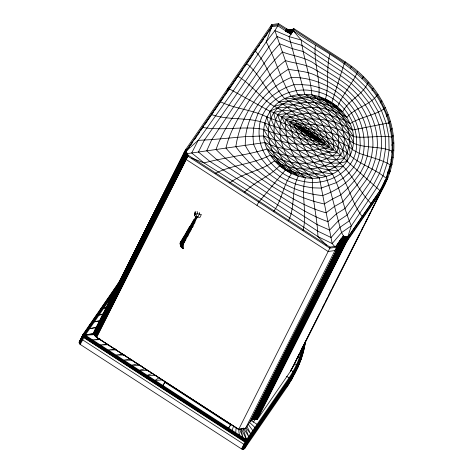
<?xml version="1.0" encoding="UTF-8"?>
<svg xmlns="http://www.w3.org/2000/svg" width="473" height="473" viewBox="0 0 473 473"><rect width="100%" height="100%" fill="white"/><g stroke="black" fill="none" stroke-linecap="round" stroke-linejoin="round"><path stroke-width="0.71" d="M388.599 123.459L389.433 121.798L390.479 121.608C383.461 96.989 366.634 75.757 345.266 61.904L293.81 28.569L293.029 29.149L293.029 30.343L292.19 32.016M341.743 239.09L341.743 238.15M290.416 371.447L293.839 365.363L385.01 184.08C394.76 164.941 396.339 142.19 390.467 121.626L389.433 121.798L388.605 123.453M296.187 369.951L294.874 373.221C299.829 364.175 303.299 354.342 305.044 344.173L304.399 343.333M293.029 29.149L291.942 32.123M94.086 332.312L94.032 332.844L185.215 151.549L185.984 149.137L271.733 24.62L278.532 23.65L287.785 29.486L290.381 29.929L292.817 29.273M293.928 365.186L290.493 371.287L257.2 419.687L348.382 238.392L347.862 237.21C345.272 236.53 342.216 237.316 340.59 239.527L335.948 246.256L330.012 247.107L188.36 155.327C186.516 154.233 185.593 151.567 186.9 149.734L272.418 25.548L278.361 24.702L286.035 29.675C288.353 31.212 291.61 31.425 293.952 29.823L293.81 28.569L293.148 29.888M292.592 29.385L291.971 31.656L292.249 32.602M81.108 338.975C79.807 340.341 77.974 343.008 80.227 344.433L241.514 448.924L242.909 449.35L244.701 448.469L287.253 386.683L291.362 380.115L294.797 373.014C299.835 363.974 303.294 354.106 305.055 343.906M286.591 28.871L285.473 30.792C287.803 32.318 291.043 32.531 293.39 30.94C325.838 53.325 366.936 70.666 383.804 109.109C373.357 115.66 360.521 117.091 350.073 123.648C340.507 101.79 313.954 89.291 291.061 96.232C269.007 101.955 257.087 128.603 267.074 148.977C276.64 170.83 303.193 183.329 326.086 176.394C348.14 170.664 360.059 144.017 350.073 123.648C331.402 112.131 305.747 109.186 285.852 119.255C283.54 141.646 295.524 164.178 312.405 178.345C311.654 197.897 317.407 217.054 317.903 236.577L326.441 245.18M81.616 337.137L81.734 338.473L82.674 339.561M120.887 279.377L82.858 334.6L82.533 335.871L83.094 337.148L244.937 442.125L246.332 442.551L248.124 441.67L290.67 379.884L294.78 373.315M235.731 432.659L236.122 427.639M292.367 29.486L291.711 31.744M315.355 45.166C313.498 62.371 320.659 79.239 318.796 96.439L336.516 108.376L342.629 111.882C348.365 100.453 361.709 95.357 367.444 83.928M292.131 29.58L291.451 31.821M305.002 342.21C303.092 355.43 298.008 368.13 290.517 379.175L247.964 440.96L246.522 441.67L245.398 441.327L83.662 336.445L83.213 335.416L83.479 334.393L119.415 282.204M305.044 344.173L305.398 341.08M341.169 238.977L341.098 239.539L341.66 238.422L342.517 239.119L345.526 238.002L348.382 238.392L381.587 190.17L385.01 184.08L384.082 183.565C395.008 162.452 395.446 136.916 387.186 114.827L381.025 101.34L377.17 94.913L368.006 82.805L368.816 82.231M383.804 109.109C395.936 135.503 395.186 167.992 378.885 192.47M291.894 29.663L291.185 31.88L291.675 33.429M194.504 214.754L195.479 214.015L197.288 213.69L201.368 214.517L199.878 217.479L195.798 216.652L194.622 215.723L194.882 211.993M194.811 214.34L195 212.956M195.857 211.248L195.479 214.015L194.622 215.723M197.572 211.62L197.288 213.69L195.798 216.652M199.63 212.495L199.44 213.873L197.726 217.29M291.652 29.734L290.635 32.495M94.127 332.058L185.256 151.029L186.321 151.248M278.532 23.65L277.799 25.814L274.896 30.591L266.228 41.926L233.195 91.011L198.187 140.369L191.677 152.986L204.046 162.919L261.291 199.109L317.903 236.577L332.188 243.571L334.931 246.829M330.012 247.107L329.841 248.154L238.658 429.454L239.326 434.983M291.403 29.793L290.363 32.536M241.514 448.924L246.131 440.186L289.056 377.85C295.205 368.704 299.852 358.469 302.123 347.661M303.234 345.822C301.059 357.44 296.246 368.479 289.647 378.264L247.101 440.05L246.131 440.186L84.679 335.546L84.608 334.778L115.53 289.872M304.257 344.019C302.105 356.429 297.233 368.307 290.156 378.719L247.604 440.505L246.971 440.96L245.747 440.771L84.141 335.996L84.005 334.517L117.434 285.97M291.149 29.846L290.363 32.016L291.019 34.381L289.05 36.61L304.742 94.281L309.904 97.781L322.409 103.617L334.31 111.326L344.675 120.302L352.302 130.075L388.883 122.879M329.752 54.496C326.039 69.07 329.249 84.436 325.53 99.017L342.629 111.882M95.729 329.042L94.115 332.07L185.298 150.775L186.35 151.041M94.257 331.644L94.05 333.364L185.215 151.549L186.285 151.662M182.436 248.272L182.732 248.579L180.68 246.344L180.284 243.861M290.895 29.882L289.807 32.59M181.461 240.68C178.723 242.336 180.674 248.254 183.252 244.742M183.607 236.991L181.798 240.207L181.727 241.124L183.169 242.383L184.139 242.247L184.777 241.597M180.668 241.945L180.112 243.317C179.965 245.067 182.673 245.475 183.258 243.908M386.24 177.984L389.232 168.01M290.641 29.911L289.529 32.602M376.603 96.019C368.609 105.656 354.815 107.903 346.821 117.535C327.866 105.846 300.266 102.647 281.837 116.92C275.044 139.328 287.614 164.042 305.339 177.777C300.574 194.941 307.527 213.175 303.063 230.381M290.381 29.929L289.529 32.046L290.215 33.861M300.71 359.374L297.204 368.585M381.09 189.531L385.666 179.19M387.168 174.306L388.244 170.812M290.12 29.935L288.968 32.596M331.851 102.505L344.155 63.825L345.266 61.904L344.711 62.696L293.952 29.823L291.019 34.381L277.799 25.814L271.863 26.665L186.043 151.378L186.486 151.407M347.75 236.932L351.344 225.792L376.798 187.763L383.018 175.743L387.156 163.049L389.102 149.923L388.794 136.62L386.228 123.418L381.451 110.576L374.563 98.349L365.712 86.985L355.087 76.703L342.925 67.692L301.206 40.028L293.39 30.94M94.251 331.561L94.813 330.414M232.142 430.329L233.514 426.25M289.854 29.929L288.684 32.572M386.944 179.054L386.24 181.035L387.907 177.706L386.973 177.269L386.417 178.38M380.635 189.673L385.773 179.291M289.594 29.911L288.684 31.981L289.263 33.246M271.863 26.665L266.228 41.926C275.682 59.474 280.519 79.263 291.061 96.232C308.337 106.845 317.868 126.285 325.347 144.478C332.738 149.882 340.903 154.505 347.135 161.293L380.097 190.708L384.082 183.565L382.692 186.338M289.328 29.882L288.4 31.939M318.796 96.439L337.598 106.833C342.623 94.08 352.539 83.857 357.795 71.293M289.068 29.84L288.122 31.886M288.808 29.793L287.838 31.821L288.317 32.631M80.8 338.698L80.647 340.637L81.587 341.731M81.888 336.534L81.445 338.035L82.556 339.797L243.843 444.289L245.948 444.614L247.148 443.603M244.701 448.469L248.124 441.67L247.101 440.05L85.223 335.144L83.082 334.423L82.935 336.268L83.827 337.302L245.753 442.089L247.113 442.101L248.142 441.362L290.694 379.577L294.797 373.014L293.698 371.79L290.528 370.111M293.839 365.363L296.737 358.989M288.548 29.734L287.566 31.744M180.154 243.796L194.048 219.241M229.807 182.88C243.116 172.544 261.344 171.321 274.517 160.743L280.749 164.001L292.822 171.823L298.351 176.181C290.978 189.98 295.489 206.961 288.424 220.856M288.288 29.657L287.288 31.661M79.162 342.003L83.082 334.423M79.115 342.671L82.769 335.629L84.507 335.162L94.712 334.677M79.287 343.345L83.354 335.954L85.223 335.144L94.494 332.98M79.671 343.948L83.094 337.148L85.223 335.144L113.887 293.514M80.227 344.433L85.223 335.144L94.003 333.92M94.434 331.082L185.718 149.574L186.693 150.083M94.168 331.821L185.984 149.137L186.9 149.734L186.043 151.378M94.044 332.584L185.227 151.289L186.297 151.455M94.032 333.104L185.215 151.809L186.285 151.868M186.327 152.288L185.262 152.33L185.369 152.856L94.186 334.151L94.092 333.613L185.233 152.07L186.303 152.075M187.054 154.086L186.179 154.576L94.996 335.871L94.582 335.144L185.753 153.867L186.717 153.512M94.695 335.404L185.877 154.109L186.817 153.707M94.837 335.641L186.019 154.346L186.93 153.896M187.811 154.919L187.119 155.623L95.936 336.918L95.54 336.51L186.711 155.227L187.485 154.606M95.729 336.723L186.912 155.428L187.645 154.766M245.469 428.467L238.658 429.454L96.167 337.083L187.988 155.061M96.386 337.273L188.171 155.203M227.342 89.835L228.743 87.044L229.659 87.641L227.98 90.982M270.609 26.849L271.733 24.62L272.418 25.548L270.739 28.894M285.438 31.502L286.821 29.013M285.692 31.644L287.052 29.143M286.484 31.348L287.537 29.379M286.467 32.016L287.785 29.486M292.941 31.218L293.502 30.101L293.437 28.877M292.893 31.638L293.733 29.965L293.627 28.729M256.951 205.365L259.186 201.22M350.239 68.822L351.078 67.148L344.711 62.696M361.922 78.908L363.512 76.585M367.172 84.49L368.012 82.816L362.756 77.217L351.072 67.136L351.699 66.391M371.985 90.396L372.819 88.711L373.676 88.197M376.331 96.587L377.17 94.913L378.075 94.452M380.186 103.025L381.025 101.352M383.532 109.677L384.372 108.004L385.353 107.684M386.34 116.5L387.186 114.827M390.054 131.056L391.171 128.839L392.188 128.745M391.49 137.602L392.324 135.934L393.329 135.922M340.028 240.639L340.59 239.527L341.494 240.136L342.517 239.119L251.334 420.414L253.924 419.184L257.288 419.51M340.347 240.243L341.086 238.942L341.967 239.592L250.619 421.065L245.457 428.485L336.64 247.184L341.494 240.136M340.897 239.705L341.459 238.587L342.322 239.267L250.631 421.047M341.305 239.379L341.867 238.262L342.712 238.977L251.53 420.272L252.174 419.882M341.518 239.232L342.08 238.114L342.919 238.841L251.737 420.136M250.956 420.722L342.139 239.427L341.27 238.759M251.949 420.012L343.132 238.717L342.298 237.972M342.529 237.842L343.345 238.605L252.162 419.9L343.569 238.498L342.759 237.718M252.387 419.793L343.8 238.398L343.002 237.6M343.244 237.499L344.037 238.315L252.854 419.61L344.279 238.232L343.493 237.399M343.753 237.316L344.521 238.167L253.339 419.462L253.847 419.344L345.018 238.061L344.273 237.168M391.78 145.258L392.897 143.041L393.885 143.106M344.805 237.068L345.526 238.002L254.35 419.297L254.864 419.273L346.047 237.978L345.355 237.003M254.864 419.273L346.307 237.984L345.633 236.985M255.124 419.279L346.573 237.996L345.911 236.979M346.189 236.979L346.833 238.025L255.651 419.32L347.093 238.061L346.467 236.997M255.911 419.356L347.353 238.108L346.75 237.02M347.028 237.05L347.614 238.161L256.431 419.456L347.874 238.226L347.306 237.097M256.691 419.521L348.128 238.303L347.584 237.15M242.188 449.238L245.605 442.438L246.51 439.636L243.234 428.816M391.762 152.336L392.88 150.118L393.855 150.254M242.909 449.35L246.332 442.551L246.51 439.636L241.325 428.674M243.619 449.249L247.036 442.45L246.51 439.636L247.657 442.143L244.234 448.948M390.881 159.892L392.271 157.119L393.24 157.332M389.598 166.762L390.438 165.089L387.156 163.049L379.642 159.874L359.35 153.376L352.438 149.628L348.944 146.63L338.863 141.64L301.792 129.028L277.799 114.661L273.749 112.556L270.012 111.326L229.103 88.753M389.409 167.336L391.082 164.007L392.034 164.291L391.478 165.402M387.641 174.064L389.309 170.735L390.255 171.096L389.143 173.319M380.103 190.702L380.659 189.59L381.587 190.17L290.404 371.465M380.996 189.159L385.797 179.474M385.306 180.597L385.862 179.492M296.831 358.806L299.48 353.538M300.142 352.225L302.791 346.957M303.453 345.639L318.353 316.011M319.015 314.693L319.677 313.374M322.326 308.112L323.981 304.819M325.637 301.526L327.292 298.232M328.948 294.939L331.603 289.671M332.265 288.359L334.914 283.091M335.576 281.772L338.225 276.504M338.887 275.191L359.415 234.366M362.064 229.098L362.726 227.785M365.375 222.517L367.03 219.224M368.692 215.93L370.347 212.637M372.003 209.344L374.651 204.082M375.314 202.763L377.962 197.495M378.625 196.177L385.909 181.691L383.343 187.409L379.908 193.51L346.697 241.733C344.344 240.84 341.358 241.396 339.815 243.477L334.955 250.53L328.156 251.5L186.12 159.478C182.921 157.657 182.779 152.986 185.558 150.656M302.353 353.97L303.447 351.528L301.555 350.375M287.253 386.683L290.694 379.577L289.647 378.264L286.614 376.372M299.515 362.555L301.195 358.948L300.006 357.919L297.99 357.168M291.362 380.115L298.292 366.415L297.706 365.375L294.531 363.826M288.033 29.574L287.016 31.567L287.371 32.016M189.655 226.496L180.544 242.413C180.562 244.695 183.873 244.364 184.234 242.347M196.053 216.468L180.781 243.329L180.408 245.274M196.384 216.853L180.686 244.582L181.005 246.658L183.104 248.745L181.904 246.871L181.62 244.913L197.667 216.634M196.815 217.131L181.124 244.819L181.431 246.841L182.087 247.846L183.412 247.42L182.602 244.659L191.382 229.37M195.272 221.79L182.129 244.86L182.389 246.746L183.524 248.757L182.537 247.858M192.47 227.442L193.197 226.153M185.966 239.397L183.962 242.744L183.098 243.193L181.644 242.815L181.112 242.005L181.798 240.207M187.414 236.825L188.142 235.536M381.043 189.306L382.415 186.894M183.453 243.53L182.992 244.328L183.205 246.084L181.904 246.871L180.68 246.344L180.172 244.358M287.294 29.267L286.425 31.407M293.692 375.479L289.582 382.048L247.03 443.834M180.231 242.838L180.497 242.418M274.517 160.743L291.61 173.609C283.12 184.908 282.062 199.925 273.766 211.325M227.064 90.39L227.897 89.178M187.296 150.059L189.395 147.02M190.619 145.241L192.73 142.172M194.356 139.813L196.904 136.112M197.673 134.988L199.819 131.872M200.582 130.773L203.159 127.03M204.827 124.606L207.328 120.97M208.055 119.917L210.668 116.122M210.958 115.702L213.589 111.882M214.281 110.877L221.098 100.98M221.34 100.631L224.019 96.74M224.657 95.806L229.228 89.178M229.854 88.256L234.448 81.593M235.04 80.735L236.695 78.323M237.363 77.353L239.604 74.107M240.284 73.114L242.927 69.283M244.458 67.054L247.077 63.252M247.793 62.211L253.303 54.212M254.888 51.912L256.626 49.387M258.223 47.063L259.529 45.172M261.563 42.221L263.68 39.141M264.898 37.373L267.003 34.316M268.652 31.922L270.325 29.497M188.36 155.327L96.622 337.432L238.658 429.454M81.77 336.764L83.443 334.34M85.11 331.91L86.784 329.486M88.457 327.056L90.964 323.414M92.217 321.599L94.304 318.56M95.558 316.739L97.231 314.314M99.324 311.281L101.411 308.248M102.665 306.427L105.591 302.176M106.425 300.964L107.678 299.143M110.185 295.501L111.859 293.077M113.532 290.647L116.039 287.005M117.292 285.184L119.379 282.15M335.777 246.811L343.374 235.779L341.577 232.58L340.01 227.288L330.728 191.92L326.086 176.394C310.796 162.286 301.029 143.343 293.845 124.074C314.084 123.867 336.232 124.931 353.455 136.656C366.149 138.471 379.021 135.207 391.715 137.022M347.862 237.21L380.659 189.59L381.575 190.187M348.134 237.115L378.075 193.646M251.151 420.55L251.423 420.237M253.416 422.058L255.491 419.043M165.692 381.315L162.836 385.43L165.615 381.433M230.936 424.577L228.548 428.006L230.67 424.955L164.953 382.379M250.4 421.254L251.234 420.385M250.459 421.242L341.642 239.947L340.743 239.326M259.068 201.794L285.296 170.114M246.061 445.767L244.269 446.648L242.874 446.222M244.429 192.322C254.64 181.579 269.468 176.695 279.549 165.792L298.351 176.181M82.586 335.203L83.845 334.866L85.223 335.144M187.332 154.435L186.522 155.02L95.174 336.078M159.046 377.75L155.026 380.369L162.393 379.967M187.19 154.263L186.344 154.801L95.008 335.854M215.185 173.461C232.527 164.539 253.073 164.232 270.325 155.091C290.534 165.757 318.234 167.17 336.882 152.584C343.558 130.743 329.793 106.916 311.808 94.848C310.483 76.218 303.607 58.51 301.206 40.028L289.05 36.61L274.896 30.591L293.834 84.702L297.765 94.742C315.237 106.194 326.352 126.687 329.22 147.144C308.177 152.974 284.829 151.431 264.845 142.55L187.072 153.648M246.681 444.076L245.363 444.478L243.962 444.058M381.025 101.34L381.971 100.962M152.548 373.292L147.221 375.314L156.043 375.651M252.617 419.699L253.108 419.516M297.765 94.742L309.904 97.781C324.129 110.729 335.298 130.075 333.063 149.84C312.86 160.406 287.3 158.686 267.074 148.977C246.48 155.315 224.852 157.391 204.046 162.919L191.861 158.065M186.622 153.317L185.635 153.619L94.452 334.914L94.275 334.393M109.902 300.911L108.518 301.319L109.978 301.195M253.096 419.533L253.599 419.391L344.77 238.108L344.007 237.239M106.632 307.391L103.806 308.16L106.685 307.852M145.028 368.733L139.417 370.258L148.646 370.761M237.795 76.135C251.429 84.312 260.493 98.171 274.127 106.348L283.079 103.954L289.021 100.956L295.595 98.904L302.619 97.846L309.904 97.781L317.247 98.691L324.448 100.554L331.301 103.291L346.821 117.535M103.38 313.883L99.094 315.006L102.759 314.551M100.11 320.404L94.381 321.847L99.472 321.173M186.539 153.116L185.534 153.364L94.352 334.665L94.57 335.162M96.799 326.944L89.669 328.688L96.226 327.771M387.18 114.809L388.191 114.578M138.01 363.79L131.612 365.203L141.049 365.552M186.468 152.909L185.446 153.11L94.263 334.405L94.139 333.873L185.31 152.596L186.362 152.495M130.211 358.936L123.808 360.142L132.546 360.249M122.519 354.005L116.003 355.087L124.706 355.016M115.477 348.92L108.199 350.032L116.269 349.86M106.922 344.031L100.388 344.971L108.483 344.722M186.409 152.702L185.369 152.856L185.534 153.364L187.805 156.137L329.841 248.154L336.64 247.184L335.948 246.256M245.546 428.302L238.747 429.271L96.711 337.255L94.789 335.227L94.121 332.667M99.88 338.91L92.584 339.916L100.643 339.608M246.486 63.512C260.103 73.906 265.477 91.709 279.094 102.103C294.933 98.508 310.43 106.171 323.692 114.099C336.226 122.862 349.446 133.794 352.438 149.628M254.356 419.279L345.272 238.025L344.539 237.115M371.193 203.638C359.947 192.629 354.259 177.286 343.02 166.277C324.242 169.358 306.084 160.246 291.114 149.793C280.341 141.344 269.645 130.861 266.843 116.926C252.091 109.57 234.992 108.985 220.235 101.63M254.876 419.255L345.787 237.984L345.083 237.026M255.178 50.889C268.108 64.777 271.851 84.821 284.781 98.703C301.833 97.408 317.519 106.141 331.106 115.507C340.513 122.933 349.612 131.559 353.502 143.224C365.759 148.623 379.979 145.808 392.235 151.2M362.283 216.575C350.422 201.64 348.571 180.745 334.884 167.046C322.675 155.416 313.794 140.83 301.792 129.028L325.347 144.478C313.528 140.073 302.673 133.09 293.845 124.074C305.771 128.242 316.685 135.278 325.347 144.478L309.395 144.708L295.637 143.822L288.489 142.899L274.807 139.937L263.692 135.97L245.546 136.62L211.786 139.6L198.187 140.369L186.344 150.846L187.361 154.766M338.053 170.517C308.52 170.345 276.392 150.367 264.703 122.998C247.556 116.819 228.518 120.68 211.372 114.501M352.302 130.075C334.18 118.516 310.459 116.464 289.854 121.644C292.438 143.035 303.294 163.563 319.381 177.883L332.188 243.571L341.577 232.58L351.344 225.792C343.788 208.96 341.057 190.247 332.365 173.916C304.435 170.919 277.456 154.015 263.644 129.401C243.465 125.629 222.688 131.145 202.503 127.373M291.061 96.232C315.958 98.597 341.222 114.785 353.455 136.656M326.086 176.394C301.183 171.705 277.935 157.018 263.692 135.97M185.351 150.526L186.397 150.846M266.843 116.926C282.594 123.021 298.694 128.656 313.629 136.644C299.912 127.308 289.494 113.094 274.127 106.348M319.381 177.883C298.085 172.261 278.562 159.827 264.845 142.55M264.703 122.998C281.89 129.785 300.278 132.759 317.549 139.233C304.399 127.278 295.365 110.233 279.094 102.103M263.644 129.401C282.085 136.892 302.034 138.477 321.457 141.841C310.406 126.699 301.691 108.163 284.781 98.703M304.742 94.281L317.247 98.691L329.681 105.591L336.516 108.376L341.021 114.094L350.073 123.648M185.422 150.278L186.457 150.645M312.405 178.345C295.146 172.497 279.407 162.405 267.074 148.977M185.511 150.036L186.522 150.455M311.808 94.848L324.448 100.554L329.681 105.591L341.021 114.094L344.675 120.302L347.365 126.835L349.015 133.516L349.553 140.174L348.944 146.63L347.188 152.714L344.303 158.266L340.093 163.025L334.884 167.046L328.847 170.239L322.154 172.515L315 173.833L307.586 174.159L300.124 173.479L292.822 171.823L285.893 169.233L280.749 164.001L270.325 155.091M185.605 149.805L186.599 150.266M305.339 177.777L292.822 171.823L287.708 166.543L283.232 160.513L279.519 153.932L276.681 147.002L274.807 139.937L273.962 132.96L274.169 126.279L275.457 120.112L277.799 114.661L282.05 110.528L287.33 107.17L293.455 104.651L300.231 103.025L307.462 102.304L314.929 102.511L322.409 103.617L329.681 105.591C337.604 114.46 343.197 125.623 344.243 137.56C344.533 145.471 343.268 154.618 336.362 159.572C320.499 171.202 298.445 171.397 280.749 164.001C265.944 147.801 261.977 116.778 283.079 103.954C299.297 103.67 314.255 111.403 327.204 120.503C338.284 129.265 349.949 140.611 350.304 155.7C361.254 164.9 375.408 169.157 386.358 178.362M343.02 166.277L317.099 141.025L305.747 131.541C320.156 140.363 337.616 144.253 350.304 155.7M185.848 149.35L186.794 149.906M250.974 420.58L257.081 424.281M325.53 99.017L337.598 106.833M305.747 131.541L313.629 136.644M279.549 165.792L291.61 173.609M345.597 237.221L343.374 235.779L343.824 237.617M340.909 239.131L341.802 239.77M353.502 143.224C337.551 131.382 316.62 130.69 297.824 126.533C308.603 142.834 317.992 160.359 332.365 173.916M249.123 422.005L254.917 427.432M245.925 427.758L250.578 433.729L246.882 426.12M248.26 424.328L252.748 430.578M243.382 428L248.674 436.49L245.41 428.077M181.378 247.379L180.444 245.422M239.64 429.318L242.915 437.312L240.911 428.851M292.822 31.768L293.236 29.019M342.884 236.488L343.191 238.427M347.188 152.714L347.135 161.293C330.355 166.839 312.824 159.135 298.617 150.402C285.325 141.208 270.769 128.709 270.012 111.326C286.212 101.926 305.469 110.694 319.896 119.498C331.81 127.657 343.735 138.075 347.188 152.714M259.21 128.567C256.91 154.594 279.206 178.008 304.275 181.543C327.884 186.723 356.482 170.422 356.636 144.507C357.765 118.575 337.598 93.695 311.565 90.662C287.767 86.429 260.54 103.197 259.21 128.567M245.546 136.62L245.209 145.353C260.487 173.532 290.759 192.647 322.539 195.562C336.404 190.802 348.82 182.472 357.02 170.12C364.931 157.722 365.771 142.089 362.105 128.13C354.171 97.089 322.367 76.951 291.256 77.424C267.133 87.617 248.792 110.434 245.546 136.62M253.652 128.159L252.96 136.1L253.51 144.164L257.046 151.809L261.67 158.993L267.109 165.633L273.246 171.551L279.957 176.559L287.318 180.674L295.323 183.956L303.761 186.344L312.405 187.816L321.072 188.106L336.474 182.584L343.144 178.161L348.95 172.994L353.727 167.176L357.162 160.696L359.35 153.376L360.266 145.465L359.9 137.211L358.28 128.881L355.46 120.721L351.528 112.994L346.597 105.94L340.802 99.791L334.31 94.771L327.009 90.715L319.086 87.558L310.755 85.335L302.395 84.685L293.834 84.702L286.1 87.493L278.881 91.23L272.306 95.765L266.565 100.997L261.829 106.815L258.11 113.313L255.373 120.497L253.652 128.159M368.502 146.736L367.296 156.143L364.547 164.994L360.32 173.059L354.437 180.846L347.868 188.153L340.726 194.929L332.584 198.991L324.247 203.952C289.411 196.319 256.957 175.489 235.844 146.689C240.408 114.75 261.267 86.116 288.424 69.241C298.416 71.21 308.899 71.311 317.909 76.614C327.434 81.22 336.746 86.382 344.888 93.199C359.876 106.638 369.194 126.474 368.502 146.736M372.866 147.215L371.441 157.355L368.331 167.028L363.613 175.997L357.103 184.955L342.872 201.711L334.5 206.423L326.086 212.815C306.539 207.546 289.104 196.667 271.957 186.226C255.544 174.986 238.759 163.522 225.958 148.096C230.008 130.536 239.9 115.022 249.555 100.04C259.872 85.536 271.39 71.618 285.473 60.609C296.145 63.849 307.681 64.157 317.076 70.802C327.476 76.543 337.834 82.45 347.07 89.971C363.376 104.161 373.93 125.363 372.866 147.215M377.235 147.688L375.586 158.573L372.115 169.062L366.912 178.942L352.468 198.938L345.018 208.498L336.415 213.849L327.919 221.671C306.77 214.257 288.335 200.984 269.291 189.448C251.039 176.902 231.64 165.438 216.066 149.509C222.458 130.595 234.791 114.448 245.463 97.787C256.851 81.788 268.327 65.635 282.517 51.977C293.845 56.441 306.463 57.062 316.242 64.99C327.493 71.861 338.922 78.512 349.257 86.748C366.871 101.695 378.672 124.245 377.235 147.688M381.475 148.244L379.642 159.874L375.852 171.155L370.205 181.88L347.152 214.979L338.272 220.926L329.628 230.067L316.987 224.504L279.419 200.924L217.06 159.886L206.707 150.846L211.786 139.6L233.703 106.697L264.04 63.406L271.603 53.159L279.691 43.794L292.249 48.618L303.234 51.545L340.459 75.426L351.368 83.484L360.869 92.619L368.763 102.682L374.876 113.485L379.08 124.825L381.291 136.484L381.475 148.244M385.471 148.96L383.526 161.34L379.5 173.36L373.504 184.825L349.263 220.844L340.01 227.288L331.094 237.517L317.643 231.096L263.958 195.887L209.911 161.447L198.4 152.028L204.371 140.12L237.28 93.27L268.824 47.01L277.107 36.516L290.463 42.097L302.011 45.355L341.689 71.559L353.337 80.15L363.477 89.87L371.896 100.56L378.418 112.03L382.905 124.074L385.27 136.461L385.471 148.96M282.05 110.528L273.749 112.556C276.179 130.193 291.806 141.853 305.978 150.526C317.572 156.723 331.07 161.837 344.303 158.266C343.77 144.383 333.43 133.741 323.059 125.723C311.027 117.328 297.145 109.896 282.05 110.528M286.147 113.615L277.799 114.661C280.814 127.935 292.042 136.999 302.679 144.413C314.001 151.265 327.038 157.68 340.643 155.375C338.355 141.699 326.955 132.28 316.177 124.813C307.007 119.172 297.032 114.425 286.147 113.615M290.215 116.943L281.837 116.92C286.603 129.632 298.262 137.856 309.395 144.708C317.88 149.196 327.08 153.134 336.882 152.584C329.445 133.445 309.342 121.762 290.215 116.943M294.241 120.414L285.852 119.255C295.974 135.526 314.155 147.062 333.063 149.84C325.122 135.065 309.667 125.812 294.241 120.414M298.226 123.926L289.854 121.644C299.693 134.084 313.889 143.153 329.22 147.144C321.581 136.425 310.099 129.176 298.226 123.926M306.043 130.725L297.824 126.533L305.02 132.215L313.28 137.566L321.457 141.841L314.309 136.076L306.043 130.725M309.868 133.835L301.792 129.028L309.496 134.379L317.549 139.233L309.868 133.835"/></g></svg>
